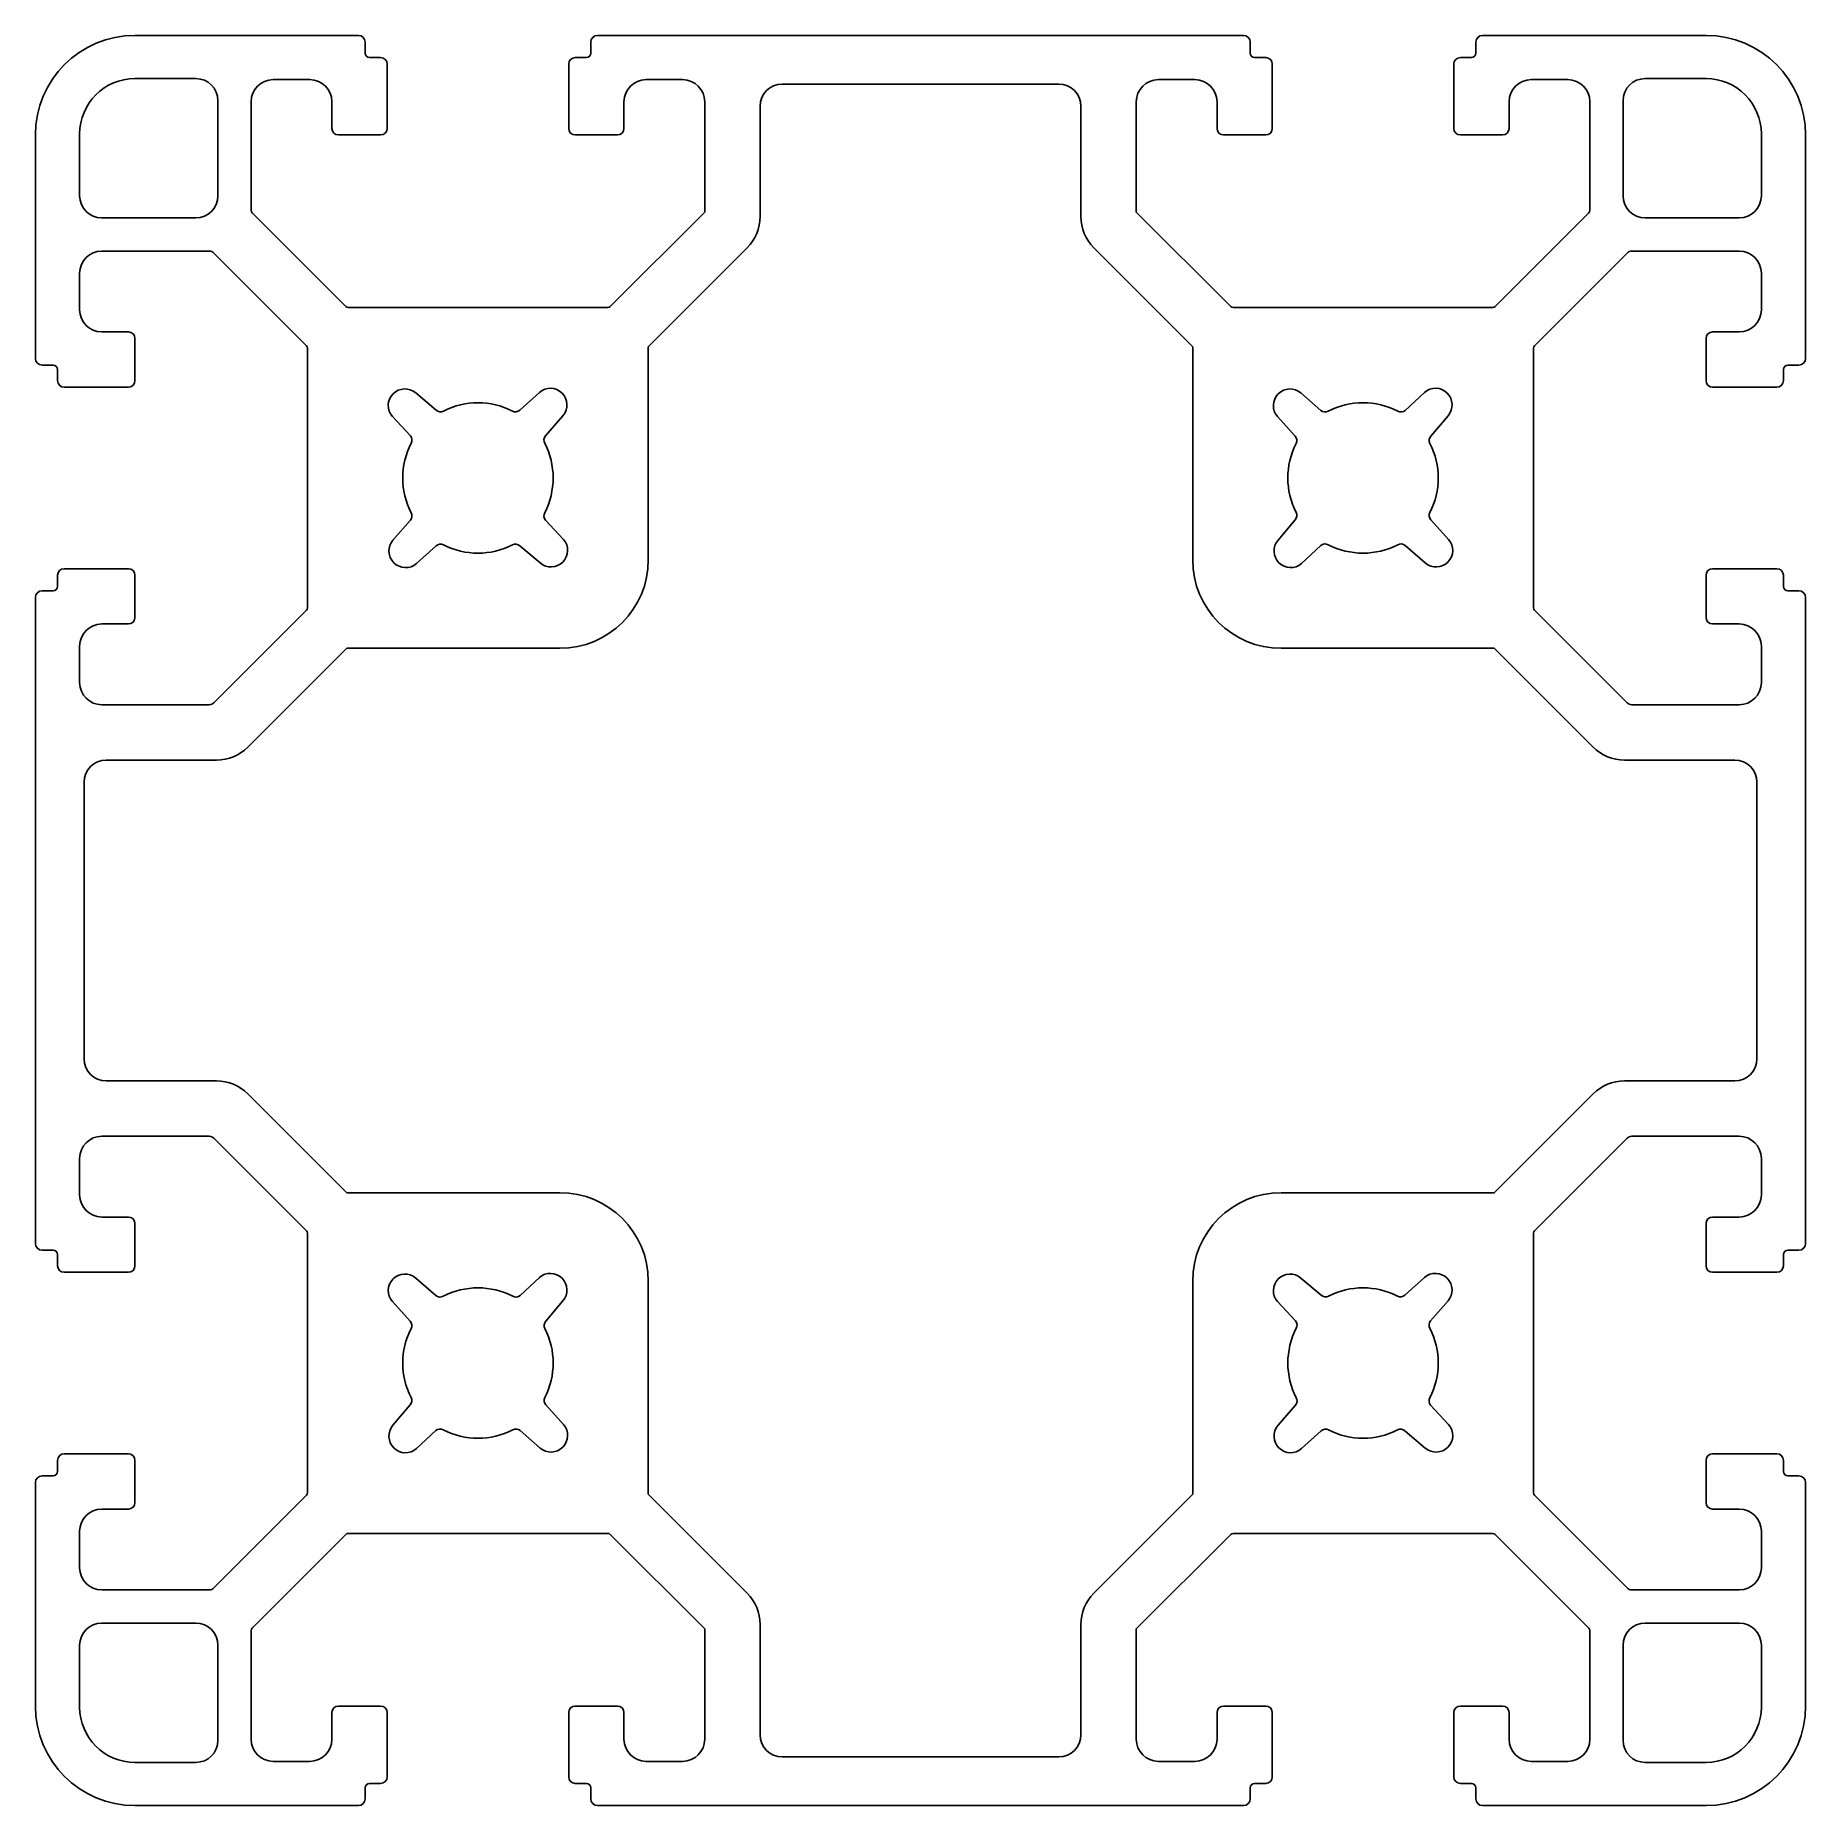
# Model space of a CAD drawing. Header units: centimetres. Extents: x -4 to 4, y -4 to 4.
import ezdxf

# ---------------------------------------------------------------- set-up
doc = ezdxf.new("R2010")
doc.units = ezdxf.units.CM
doc.header["$MEASUREMENT"] = 0
doc.layers.add('LCF8-8080-Sketch v2_0', color=7, linetype='Continuous')

msp = doc.modelspace()

# ---------------------------------------------------------------- linework, layer by layer
at = {"layer": 'LCF8-8080-Sketch v2_0'}
for p, q in [((-3.55, 4), (-2.54, 4)), ((-2.51, 3.97), (-2.51, 3.92)), ((-1.49, 3.92), (-1.49, 3.97)), ((-1.46, 4), (1.46, 4)), ((1.49, 3.97), (1.49, 3.92)), ((2.51, 3.92), (2.51, 3.97)), ((2.54, 4), (3.55, 4)), ((-2.49, 3.9), (-2.44, 3.9)), ((-2.41, 3.87), (-2.41, 3.58)), ((-1.59, 3.58), (-1.59, 3.87)), ((-1.56, 3.9), (-1.51, 3.9)), ((1.51, 3.9), (1.56, 3.9)), ((1.59, 3.87), (1.59, 3.58)), ((2.41, 3.58), (2.41, 3.87)), ((2.44, 3.9), (2.49, 3.9)), ((-3.275, 3.805), (-3.55, 3.805)), ((-2.76, 3.8), (-2.925, 3.8)), ((-1.075, 3.8), (-1.24, 3.8)), ((0.625, 3.78), (-0.625, 3.78)), ((1.24, 3.8), (1.075, 3.8)), ((2.925, 3.8), (2.76, 3.8)), ((3.55, 3.805), (3.275, 3.805)), ((-3.175, 3.275), (-3.175, 3.705)), ((-3.025, 3.7), (-3.025, 3.2142)), ((-2.66, 3.58), (-2.66, 3.7)), ((-1.34, 3.7), (-1.34, 3.58)), ((-0.975, 3.2018), (-0.975, 3.7)), ((-0.725, 3.68), (-0.725, 3.1811)), ((0.725, 3.1811), (0.725, 3.68)), ((0.975, 3.7), (0.975, 3.2018)), ((1.34, 3.58), (1.34, 3.7)), ((2.66, 3.7), (2.66, 3.58)), ((3.025, 3.2142), (3.025, 3.7)), ((3.175, 3.705), (3.175, 3.275)), ((-4, 2.54), (-4, 3.55)), ((-3.8, 3.555), (-3.8, 3.275)), ((-2.44, 3.55), (-2.63, 3.55)), ((-1.37, 3.55), (-1.56, 3.55)), ((1.56, 3.55), (1.37, 3.55)), ((2.63, 3.55), (2.44, 3.55)), ((3.8, 3.275), (3.8, 3.555)), ((4, 3.55), (4, 2.54)), ((-1.398, 2.7788), (-0.975, 3.2018)), ((0.975, 3.2018), (1.398, 2.7788)), ((-3.7, 3.175), (-3.275, 3.175)), ((-3.0162, 3.193), (-2.602, 2.7788)), ((2.602, 2.7788), (3.0162, 3.193)), ((3.275, 3.175), (3.7, 3.175)), ((-3.2142, 3.025), (-3.7, 3.025)), ((-2.7788, 2.602), (-3.193, 3.0162)), ((-0.7836, 3.0396), (-1.23, 2.5932)), ((1.23, 2.5932), (0.7836, 3.0396)), ((3.193, 3.0162), (2.7788, 2.602)), ((3.7, 3.025), (3.2142, 3.025)), ((-3.8, 2.925), (-3.8, 2.76)), ((3.8, 2.76), (3.8, 2.925)), ((-2.5808, 2.77), (-1.4192, 2.77)), ((1.4192, 2.77), (2.5808, 2.77)), ((-3.7, 2.66), (-3.58, 2.66)), ((3.58, 2.66), (3.7, 2.66)), ((-3.55, 2.63), (-3.55, 2.44)), ((-2.77, 1.4192), (-2.77, 2.5808)), ((-1.23, 2.5932), (-1.23, 1.63)), ((1.23, 1.63), (1.23, 2.5932)), ((2.77, 2.5808), (2.77, 1.4192)), ((3.55, 2.44), (3.55, 2.63)), ((-3.92, 2.51), (-3.97, 2.51)), ((-3.9, 2.44), (-3.9, 2.49)), ((3.9, 2.49), (3.9, 2.44)), ((3.97, 2.51), (3.92, 2.51)), ((-3.58, 2.41), (-3.87, 2.41)), ((3.87, 2.41), (3.58, 2.41)), ((-2.2812, 2.384), (-2.1891, 2.3064)), ((-1.8109, 2.3064), (-1.722, 2.3867)), ((1.7188, 2.384), (1.8095, 2.3055)), ((2.1905, 2.3055), (2.278, 2.3867)), ((-2.3055, 2.1905), (-2.3867, 2.278)), ((-1.616, 2.2812), (-1.6945, 2.1905)), ((1.6936, 2.1891), (1.6133, 2.278)), ((2.384, 2.2812), (2.3064, 2.1891)), ((-2.384, 1.7188), (-2.3055, 1.8095)), ((-1.6945, 1.8095), (-1.6133, 1.722)), ((1.616, 1.7188), (1.6936, 1.8109)), ((2.3064, 1.8109), (2.3867, 1.722)), ((-2.1891, 1.6936), (-2.278, 1.6133)), ((-1.7188, 1.616), (-1.8109, 1.6936)), ((1.8095, 1.6945), (1.722, 1.6133)), ((2.2812, 1.616), (2.1905, 1.6945)), ((-3.9, 1.51), (-3.9, 1.56)), ((-3.87, 1.59), (-3.58, 1.59)), ((-3.55, 1.56), (-3.55, 1.37)), ((3.55, 1.37), (3.55, 1.56)), ((3.58, 1.59), (3.87, 1.59)), ((3.9, 1.56), (3.9, 1.51)), ((-4, -1.46), (-4, 1.46)), ((-3.97, 1.49), (-3.92, 1.49)), ((3.92, 1.49), (3.97, 1.49)), ((4, 1.46), (4, -1.46)), ((-3.193, 0.9838), (-2.7788, 1.398)), ((2.7788, 1.398), (3.193, 0.9838)), ((-3.58, 1.34), (-3.7, 1.34)), ((3.7, 1.34), (3.58, 1.34)), ((-3.8, 1.24), (-3.8, 1.075)), ((-2.5932, 1.23), (-3.0396, 0.7836)), ((-1.63, 1.23), (-2.5932, 1.23)), ((2.5932, 1.23), (1.63, 1.23)), ((3.0396, 0.7836), (2.5932, 1.23)), ((3.8, 1.075), (3.8, 1.24)), ((-3.7, 0.975), (-3.2142, 0.975)), ((3.2142, 0.975), (3.7, 0.975)), ((-3.1811, 0.725), (-3.68, 0.725)), ((3.68, 0.725), (3.1811, 0.725)), ((-3.78, 0.625), (-3.78, -0.625)), ((3.78, -0.625), (3.78, 0.625)), ((-3.68, -0.725), (-3.1811, -0.725)), ((-3.0396, -0.7836), (-2.5932, -1.23)), ((2.5932, -1.23), (3.0396, -0.7836)), ((3.1811, -0.725), (3.68, -0.725)), ((-3.2142, -0.975), (-3.7, -0.975)), ((-2.7788, -1.398), (-3.193, -0.9838)), ((3.193, -0.9838), (2.7788, -1.398)), ((3.7, -0.975), (3.2142, -0.975)), ((-3.8, -1.075), (-3.8, -1.24)), ((3.8, -1.24), (3.8, -1.075)), ((-2.5932, -1.23), (-1.63, -1.23)), ((1.63, -1.23), (2.5932, -1.23)), ((-3.7, -1.34), (-3.58, -1.34)), ((3.58, -1.34), (3.7, -1.34)), ((-3.55, -1.37), (-3.55, -1.56)), ((-2.77, -2.5808), (-2.77, -1.4192)), ((2.77, -1.4192), (2.77, -2.5808)), ((3.55, -1.56), (3.55, -1.37)), ((-3.92, -1.49), (-3.97, -1.49)), ((-3.9, -1.56), (-3.9, -1.51)), ((3.9, -1.51), (3.9, -1.56)), ((3.97, -1.49), (3.92, -1.49)), ((-3.58, -1.59), (-3.87, -1.59)), ((3.87, -1.59), (3.58, -1.59)), ((-2.1905, -1.6945), (-2.2812, -1.616)), ((-1.722, -1.6133), (-1.8095, -1.6945)), ((-1.23, -1.63), (-1.23, -2.5932)), ((1.23, -2.5932), (1.23, -1.63)), ((1.7188, -1.616), (1.8109, -1.6936)), ((2.1891, -1.6936), (2.278, -1.6133)), ((-2.3867, -1.722), (-2.3064, -1.8109)), ((-1.6936, -1.8109), (-1.616, -1.7188)), ((1.6945, -1.8095), (1.6133, -1.722)), ((2.384, -1.7188), (2.3055, -1.8095)), ((-2.3064, -2.1891), (-2.384, -2.2812)), ((-1.6133, -2.278), (-1.6936, -2.1891)), ((1.616, -2.2812), (1.6945, -2.1905)), ((2.3055, -2.1905), (2.3867, -2.278)), ((-2.278, -2.3867), (-2.1905, -2.3055)), ((-1.8095, -2.3055), (-1.7188, -2.384)), ((1.8109, -2.3064), (1.722, -2.3867)), ((2.2812, -2.384), (2.1891, -2.3064)), ((-3.9, -2.49), (-3.9, -2.44)), ((-3.87, -2.41), (-3.58, -2.41)), ((-3.55, -2.44), (-3.55, -2.63)), ((3.55, -2.63), (3.55, -2.44)), ((3.58, -2.41), (3.87, -2.41)), ((3.9, -2.44), (3.9, -2.49)), ((-4, -3.55), (-4, -2.54)), ((-3.97, -2.51), (-3.92, -2.51)), ((3.92, -2.51), (3.97, -2.51)), ((4, -2.54), (4, -3.55)), ((-3.193, -3.0162), (-2.7788, -2.602)), ((-1.23, -2.5932), (-0.7836, -3.0396)), ((0.7836, -3.0396), (1.23, -2.5932)), ((2.7788, -2.602), (3.193, -3.0162)), ((-3.58, -2.66), (-3.7, -2.66)), ((3.7, -2.66), (3.58, -2.66)), ((-3.8, -2.76), (-3.8, -2.925)), ((-2.5932, -2.77), (-3.0162, -3.193)), ((-1.4068, -2.77), (-2.5932, -2.77)), ((-0.975, -3.2018), (-1.4068, -2.77)), ((1.398, -2.7788), (0.975, -3.2018)), ((2.5808, -2.77), (1.4192, -2.77)), ((3.0162, -3.193), (2.602, -2.7788)), ((3.8, -2.925), (3.8, -2.76)), ((-3.7, -3.025), (-3.2142, -3.025)), ((3.2142, -3.025), (3.7, -3.025)), ((-3.275, -3.175), (-3.7, -3.175)), ((-0.725, -3.1811), (-0.725, -3.68)), ((0.725, -3.68), (0.725, -3.1811)), ((3.7, -3.175), (3.275, -3.175)), ((-3.8, -3.275), (-3.8, -3.555)), ((-3.175, -3.705), (-3.175, -3.275)), ((-3.025, -3.2142), (-3.025, -3.7)), ((-0.975, -3.7), (-0.975, -3.2018)), ((0.975, -3.2018), (0.975, -3.7)), ((3.025, -3.7), (3.025, -3.2142)), ((3.175, -3.275), (3.175, -3.705)), ((3.8, -3.555), (3.8, -3.275)), ((-2.66, -3.7), (-2.66, -3.58)), ((-2.63, -3.55), (-2.44, -3.55)), ((-2.41, -3.58), (-2.41, -3.87)), ((-1.59, -3.87), (-1.59, -3.58)), ((-1.56, -3.55), (-1.37, -3.55)), ((-1.34, -3.58), (-1.34, -3.7)), ((1.34, -3.7), (1.34, -3.58)), ((1.37, -3.55), (1.56, -3.55)), ((1.59, -3.58), (1.59, -3.87)), ((2.41, -3.87), (2.41, -3.58)), ((2.44, -3.55), (2.63, -3.55)), ((2.66, -3.58), (2.66, -3.7)), ((-3.55, -3.805), (-3.275, -3.805)), ((-2.925, -3.8), (-2.76, -3.8)), ((-1.24, -3.8), (-1.075, -3.8)), ((-0.625, -3.78), (0.625, -3.78)), ((1.075, -3.8), (1.24, -3.8)), ((2.76, -3.8), (2.925, -3.8)), ((3.275, -3.805), (3.55, -3.805)), ((-2.51, -3.92), (-2.51, -3.97)), ((-2.44, -3.9), (-2.49, -3.9)), ((-1.51, -3.9), (-1.56, -3.9)), ((-1.49, -3.97), (-1.49, -3.92)), ((1.49, -3.92), (1.49, -3.97)), ((1.56, -3.9), (1.51, -3.9)), ((2.49, -3.9), (2.44, -3.9)), ((-2.54, -4), (-3.55, -4)), ((1.46, -4), (-1.46, -4)), ((2.51, -3.97), (2.51, -3.92)), ((3.55, -4), (2.54, -4))]:
    msp.add_line(p, q, dxfattribs=at)
at = {"layer": 'LCF8-8080-Sketch v2_0', "extrusion": (0, 0, -1)}
for centre, radius, start, end in [((3.55, 3.55), 0.45, 360, 90), ((2.54, 3.97), 0.03, 90, 180), ((1.46, 3.97), 0.03, 0, 90), ((-1.46, 3.97), 0.03, 90, 180), ((-2.54, 3.97), 0.03, 0, 90), ((-3.55, 3.55), 0.45, 90, 180), ((2.44, 3.87), 0.03, 90, 180), ((1.56, 3.87), 0.03, 0, 90), ((-1.56, 3.87), 0.03, 90, 180), ((-2.44, 3.87), 0.03, 0, 90), ((2.63, 3.58), 0.03, 270, 0), ((2.44, 3.58), 0.03, 180, 270), ((1.56, 3.58), 0.03, 270, 360), ((1.37, 3.58), 0.03, 180, 270), ((-1.37, 3.58), 0.03, 270, 0), ((-1.56, 3.58), 0.03, 180, 270), ((-2.44, 3.58), 0.03, 270, 360), ((-2.63, 3.58), 0.03, 180, 270), ((0.925, 3.1811), 0.2, 180, 225), ((-0.925, 3.1811), 0.2, 315, 360), ((3.58, 2.63), 0.03, 90, 180), ((-3.58, 2.63), 0.03, 0, 90), ((3.97, 2.54), 0.03, 270, 360), ((-3.97, 2.54), 0.03, 180, 270), ((3.87, 2.44), 0.03, 270, 0), ((3.58, 2.44), 0.03, 180, 270), ((2.3303, 2.3273), 0.075, 318.87137, 130.87137), ((1.6727, 2.3303), 0.075, 48.87137, 220.87137), ((-1.6697, 2.3273), 0.075, 318.87137, 130.87137), ((-2.3273, 2.3303), 0.075, 48.87137, 220.87137), ((-3.58, 2.44), 0.03, 270, 360), ((-3.87, 2.44), 0.03, 180, 270), ((2, 2), 0.34, 62.75933, 117.24067), ((-2, 2), 0.34, 62.50208, 117.49792), ((2, 2), 0.34, 332.50208, 27.49792), ((2, 2), 0.34, 152.50208, 207.49792), ((-2, 2), 0.34, 332.75933, 27.24067), ((-2, 2), 0.34, 152.75933, 207.24067), ((2.3273, 1.6697), 0.075, 228.87137, 40.87137), ((2, 2), 0.34, 242.75933, 297.24067), ((1.6697, 1.6727), 0.075, 138.87137, 310.87137), ((-1.6727, 1.6697), 0.075, 228.87137, 40.87137), ((-2, 2), 0.34, 242.50208, 297.49792), ((-2.3303, 1.6727), 0.075, 138.87137, 310.87137), ((1.63, 1.63), 0.4, 180, 270), ((-1.63, 1.63), 0.4, 270, 360), ((3.87, 1.56), 0.03, 360, 90), ((3.58, 1.56), 0.03, 90, 180), ((-3.58, 1.56), 0.03, 0, 90), ((-3.87, 1.56), 0.03, 90, 180), ((3.97, 1.46), 0.03, 0, 90), ((-3.97, 1.46), 0.03, 90, 180), ((3.58, 1.37), 0.03, 180, 270), ((-3.58, 1.37), 0.03, 270, 360), ((3.1811, 0.925), 0.2, 225, 270), ((-3.1811, 0.925), 0.2, 270, 315), ((3.1811, -0.925), 0.2, 90, 135), ((-3.1811, -0.925), 0.2, 45, 90), ((1.63, -1.63), 0.4, 90, 180), ((-1.63, -1.63), 0.4, 0, 90), ((3.58, -1.37), 0.03, 90, 180), ((-3.58, -1.37), 0.03, 0, 90), ((3.97, -1.46), 0.03, 270, 0), ((-3.97, -1.46), 0.03, 180, 270), ((3.87, -1.56), 0.03, 270, 0), ((3.58, -1.56), 0.03, 180, 270), ((-1.6697, -1.6727), 0.075, 318.87137, 130.87137), ((-2.3273, -1.6697), 0.075, 48.87137, 220.87137), ((-3.58, -1.56), 0.03, 270, 0), ((-3.87, -1.56), 0.03, 180, 270), ((-2, -2), 0.34, 62.75933, 117.24067), ((2.1708, -1.6718), 0.03, 242.50208, 310.87137), ((1.8292, -1.6718), 0.03, 229.12863, 297.49792), ((2.329, -1.8306), 0.03, 138.87137, 207.24067), ((1.671, -1.8306), 0.03, 332.75933, 41.12863), ((-2, -2), 0.34, 332.50208, 27.49792), ((-2, -2), 0.34, 152.50208, 207.49792), ((2.329, -2.1694), 0.03, 152.75933, 221.12863), ((1.671, -2.1694), 0.03, 318.87137, 27.24067), ((2.1708, -2.3282), 0.03, 49.12863, 117.49792), ((1.8292, -2.3282), 0.03, 62.50208, 130.87137), ((-1.6727, -2.3303), 0.075, 228.87137, 40.87137), ((-2, -2), 0.34, 242.75933, 297.24067), ((-2.3303, -2.3273), 0.075, 138.87137, 310.87137), ((3.87, -2.44), 0.03, 360, 90), ((3.58, -2.44), 0.03, 90, 180), ((-3.58, -2.44), 0.03, 360, 90), ((-3.87, -2.44), 0.03, 90, 180), ((3.97, -2.54), 0.03, 360, 90), ((-3.97, -2.54), 0.03, 90, 180), ((3.58, -2.63), 0.03, 180, 270), ((-3.58, -2.63), 0.03, 270, 0), ((0.925, -3.1811), 0.2, 135, 180), ((-0.925, -3.1811), 0.2, 0, 45), ((3.55, -3.55), 0.45, 270, 0), ((2.63, -3.58), 0.03, 0, 90), ((2.44, -3.58), 0.03, 90, 180), ((1.56, -3.58), 0.03, 360, 90), ((1.37, -3.58), 0.03, 90, 180), ((-1.37, -3.58), 0.03, 360, 90), ((-1.56, -3.58), 0.03, 90, 180), ((-2.44, -3.58), 0.03, 0, 90), ((-2.63, -3.58), 0.03, 90, 180), ((-3.55, -3.55), 0.45, 180, 270), ((2.44, -3.87), 0.03, 180, 270), ((1.56, -3.87), 0.03, 270, 0), ((-1.56, -3.87), 0.03, 180, 270), ((-2.44, -3.87), 0.03, 270, 0), ((2.54, -3.97), 0.03, 180, 270), ((1.46, -3.97), 0.03, 270, 360), ((-1.46, -3.97), 0.03, 180, 270), ((-2.54, -3.97), 0.03, 270, 0)]:
    msp.add_arc(centre, radius, start, end, dxfattribs=at)
at = {"layer": 'LCF8-8080-Sketch v2_0'}
for centre, radius, start, end in [((-2.49, 3.92), 0.02, 180, 270), ((1.51, 3.92), 0.02, 180, 270), ((2.49, 3.92), 0.02, 270, 0), ((-1.51, 3.92), 0.02, 270, 0), ((-3.55, 3.555), 0.25, 90, 180), ((-3.275, 3.705), 0.1, 0, 90), ((-2.925, 3.7), 0.1, 90, 180), ((-2.76, 3.7), 0.1, 0, 90), ((-1.24, 3.7), 0.1, 90, 180), ((-1.075, 3.7), 0.1, 0, 90), ((-0.625, 3.68), 0.1, 90, 180), ((0.625, 3.68), 0.1, 360, 90), ((1.075, 3.7), 0.1, 90, 180), ((1.24, 3.7), 0.1, 0, 90), ((2.76, 3.7), 0.1, 90, 180), ((2.925, 3.7), 0.1, 360, 90), ((3.275, 3.705), 0.1, 90, 180), ((3.55, 3.555), 0.25, 0, 90), ((-3.7, 3.275), 0.1, 180, 270), ((-3.275, 3.275), 0.1, 270, 360), ((-2.995, 3.2142), 0.03, 180, 225), ((2.995, 3.2142), 0.03, 315, 360), ((3.275, 3.275), 0.1, 180, 270), ((3.7, 3.275), 0.1, 270, 0), ((-3.7, 2.925), 0.1, 90, 180), ((-3.2142, 2.995), 0.03, 45, 90), ((3.2142, 2.995), 0.03, 90, 135), ((3.7, 2.925), 0.1, 0, 90), ((-3.7, 2.76), 0.1, 180, 270), ((-2.5808, 2.8), 0.03, 225, 270), ((-1.4192, 2.8), 0.03, 270, 315), ((1.4192, 2.8), 0.03, 225, 270), ((2.5808, 2.8), 0.03, 270, 315), ((3.7, 2.76), 0.1, 270, 0), ((-2.8, 2.5808), 0.03, 360, 45), ((2.8, 2.5808), 0.03, 135, 180), ((-3.92, 2.49), 0.02, 0, 90), ((3.92, 2.49), 0.02, 90, 180), ((-2.1694, 2.329), 0.03, 228.87137, 297.24067), ((-1.8306, 2.329), 0.03, 242.75933, 311.12863), ((1.8292, 2.3282), 0.03, 229.12863, 297.49792), ((2.1708, 2.3282), 0.03, 242.50208, 310.87137), ((-2.3282, 2.1708), 0.03, 332.50208, 40.87137), ((-1.6718, 2.1708), 0.03, 139.12863, 207.49792), ((1.671, 2.1694), 0.03, 332.75933, 41.12863), ((2.329, 2.1694), 0.03, 138.87137, 207.24067), ((-2.3282, 1.8292), 0.03, 319.12863, 27.49792), ((-1.6718, 1.8292), 0.03, 152.50208, 220.87137), ((1.671, 1.8306), 0.03, 318.87137, 27.24067), ((2.329, 1.8306), 0.03, 152.75933, 221.12863), ((-2.1694, 1.671), 0.03, 62.75933, 131.12863), ((-1.8306, 1.671), 0.03, 48.87137, 117.24067), ((1.8292, 1.6718), 0.03, 62.50208, 130.87137), ((2.1708, 1.6718), 0.03, 49.12863, 117.49792), ((-3.92, 1.51), 0.02, 270, 360), ((3.92, 1.51), 0.02, 180, 270), ((-2.8, 1.4192), 0.03, 315, 0), ((2.8, 1.4192), 0.03, 180, 225), ((-3.7, 1.24), 0.1, 90, 180), ((3.7, 1.24), 0.1, 360, 90), ((-3.7, 1.075), 0.1, 180, 270), ((3.7, 1.075), 0.1, 270, 0), ((-3.2142, 1.005), 0.03, 270, 315), ((3.2142, 1.005), 0.03, 225, 270), ((-3.68, 0.625), 0.1, 90, 180), ((3.68, 0.625), 0.1, 360, 90), ((-3.68, -0.625), 0.1, 180, 270), ((3.68, -0.625), 0.1, 270, 360), ((-3.7, -1.075), 0.1, 90, 180), ((-3.2142, -1.005), 0.03, 45, 90), ((3.2142, -1.005), 0.03, 90, 135), ((3.7, -1.075), 0.1, 360, 90), ((-3.7, -1.24), 0.1, 180, 270), ((3.7, -1.24), 0.1, 270, 0), ((-2.8, -1.4192), 0.03, 0, 45), ((2.8, -1.4192), 0.03, 135, 180), ((-3.92, -1.51), 0.02, 0, 90), ((3.92, -1.51), 0.02, 90, 180), ((-2.3303, -1.6727), 0.075, 49.12863, 221.12863), ((-1.6727, -1.6697), 0.075, 319.12863, 131.12863), ((-2, -2), 0.34, 62.50208, 117.49792), ((1.8306, -1.671), 0.03, 228.87137, 297.24067), ((2.1694, -1.671), 0.03, 242.75933, 311.12863), ((1.6718, -1.8292), 0.03, 332.50208, 40.87137), ((2.3282, -1.8292), 0.03, 139.12863, 207.49792), ((-2, -2), 0.34, 152.75933, 207.24067), ((-2, -2), 0.34, 332.75933, 27.24067), ((1.6718, -2.1708), 0.03, 319.12863, 27.49792), ((2.3282, -2.1708), 0.03, 152.50208, 220.87137), ((-2.3273, -2.3303), 0.075, 139.12863, 311.12863), ((-2, -2), 0.34, 242.50208, 297.49792), ((-1.6697, -2.3273), 0.075, 229.12863, 41.12863), ((1.8306, -2.329), 0.03, 62.75933, 131.12863), ((2.1694, -2.329), 0.03, 48.87137, 117.24067), ((-3.92, -2.49), 0.02, 270, 0), ((3.92, -2.49), 0.02, 180, 270), ((-2.8, -2.5808), 0.03, 315, 0), ((2.8, -2.5808), 0.03, 180, 225), ((-3.7, -2.76), 0.1, 90, 180), ((3.7, -2.76), 0.1, 360, 90), ((1.4192, -2.8), 0.03, 90, 135), ((2.5808, -2.8), 0.03, 45, 90), ((-3.7, -2.925), 0.1, 180, 270), ((3.7, -2.925), 0.1, 270, 0), ((-3.2142, -2.995), 0.03, 270, 315), ((3.2142, -2.995), 0.03, 225, 270), ((-3.7, -3.275), 0.1, 90, 180), ((-3.275, -3.275), 0.1, 360, 90), ((-2.995, -3.2142), 0.03, 135, 180), ((2.995, -3.2142), 0.03, 0, 45), ((3.275, -3.275), 0.1, 90, 180), ((3.7, -3.275), 0.1, 0, 90), ((-3.55, -3.555), 0.25, 180, 270), ((3.55, -3.555), 0.25, 270, 360), ((-3.275, -3.705), 0.1, 270, 360), ((-2.925, -3.7), 0.1, 180, 270), ((-2.76, -3.7), 0.1, 270, 360), ((-1.24, -3.7), 0.1, 180, 270), ((-1.075, -3.7), 0.1, 270, 0), ((-0.625, -3.68), 0.1, 180, 270), ((0.625, -3.68), 0.1, 270, 0), ((1.075, -3.7), 0.1, 180, 270), ((1.24, -3.7), 0.1, 270, 0), ((2.76, -3.7), 0.1, 180, 270), ((2.925, -3.7), 0.1, 270, 360), ((3.275, -3.705), 0.1, 180, 270), ((-2.49, -3.92), 0.02, 90, 180), ((-1.51, -3.92), 0.02, 0, 90), ((1.51, -3.92), 0.02, 90, 180), ((2.49, -3.92), 0.02, 360, 90)]:
    msp.add_arc(centre, radius, start, end, dxfattribs=at)

doc.saveas('drawing.dxf')
